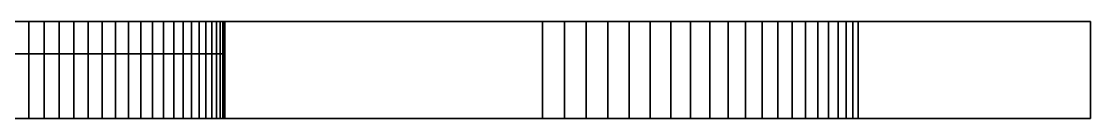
# Model space of a CAD drawing. Header units: metres. Extents: x -617.303 to -617.203, y 277.447 to 277.45.
# Drawn here: x -617.23606 to -617.20295, y 277.44716 to 277.45016 of the extents above; entities that cross this region are included whole.
import ezdxf

# ---------------------------------------------------------------- set-up
doc = ezdxf.new("R2010")
doc.units = ezdxf.units.M
doc.layers.add('Architektura obecně', color=7, linetype='Continuous', lineweight=25)

msp = doc.modelspace()

# ---------------------------------------------------------------- linework, layer by layer
at = {"layer": 'Architektura obecně', "color": 0, "linetype": 'Continuous', "lineweight": 25}
for points, invisible_edges in [([(-617.254923, 277.450159, 0.841048), (-617.202946, 277.450159, 0.845328), (-617.302946, 277.450159, 0.845328)], 13), ([(-617.219924, 277.450159, 0.803547), (-617.263694, 277.450159, 0.807584), (-617.285967, 277.450159, 0.803547)], 3), ([(-617.263223, 277.450159, 0.807551), (-617.263694, 277.450159, 0.807584), (-617.216586, 277.450159, 0.804121)], 14), ([(-617.216586, 277.450159, 0.804121), (-617.263694, 277.450159, 0.807584), (-617.217235, 277.450159, 0.803916)], 3), ([(-617.217235, 277.450159, 0.803916), (-617.263694, 277.450159, 0.807584), (-617.217897, 277.450159, 0.803755)], 3), ([(-617.217897, 277.450159, 0.803755), (-617.263694, 277.450159, 0.807584), (-617.218567, 277.450159, 0.80364)], 3), ([(-617.218567, 277.450159, 0.80364), (-617.263694, 277.450159, 0.807584), (-617.219244, 277.450159, 0.80357)], 3), ([(-617.219244, 277.450159, 0.80357), (-617.263694, 277.450159, 0.807584), (-617.219924, 277.450159, 0.803547)], 3), ([(-617.236301, 277.450159, 0.807551), (-617.263223, 277.450159, 0.807551), (-617.212186, 277.450159, 0.807213)], 15), ([(-617.212186, 277.450159, 0.807213), (-617.263223, 277.450159, 0.807551), (-617.212635, 277.450159, 0.806702)], 3), ([(-617.212635, 277.450159, 0.806702), (-617.263223, 277.450159, 0.807551), (-617.213117, 277.450159, 0.806222)], 3), ([(-617.213117, 277.450159, 0.806222), (-617.263223, 277.450159, 0.807551), (-617.213631, 277.450159, 0.805776)], 3), ([(-617.213631, 277.450159, 0.805776), (-617.263223, 277.450159, 0.807551), (-617.214174, 277.450159, 0.805366)], 3), ([(-617.214174, 277.450159, 0.805366), (-617.263223, 277.450159, 0.807551), (-617.214744, 277.450159, 0.804994)], 3), ([(-617.214744, 277.450159, 0.804994), (-617.263223, 277.450159, 0.807551), (-617.215338, 277.450159, 0.804661)], 3), ([(-617.215338, 277.450159, 0.804661), (-617.263223, 277.450159, 0.807551), (-617.215953, 277.450159, 0.80437)], 3), ([(-617.215953, 277.450159, 0.80437), (-617.263223, 277.450159, 0.807551), (-617.216586, 277.450159, 0.804121)], 3), ([(-617.254718, 277.450159, 0.841062), (-617.202946, 277.450159, 0.845328), (-617.254923, 277.450159, 0.841048)], 3), ([(-617.254513, 277.450159, 0.841062), (-617.202946, 277.450159, 0.845328), (-617.254718, 277.450159, 0.841062)], 3), ([(-617.254308, 277.450159, 0.841048), (-617.202946, 277.450159, 0.845328), (-617.254513, 277.450159, 0.841062)], 3), ([(-617.254308, 277.450159, 0.835202), (-617.254513, 277.450159, 0.835188), (-617.204477, 277.450159, 0.838125)], 14), ([(-617.204477, 277.450159, 0.838125), (-617.254513, 277.450159, 0.835188), (-617.251317, 277.450159, 0.834963)], 15), ([(-617.254105, 277.450159, 0.841019), (-617.202946, 277.450159, 0.845328), (-617.254308, 277.450159, 0.841048)], 3), ([(-617.254105, 277.450159, 0.835231), (-617.254308, 277.450159, 0.835202), (-617.204477, 277.450159, 0.838125)], 14), ([(-617.253904, 277.450159, 0.840976), (-617.202946, 277.450159, 0.845328), (-617.254105, 277.450159, 0.841019)], 3), ([(-617.253904, 277.450159, 0.835273), (-617.254105, 277.450159, 0.835231), (-617.204477, 277.450159, 0.838125)], 14), ([(-617.253707, 277.450159, 0.84092), (-617.202946, 277.450159, 0.845328), (-617.253904, 277.450159, 0.840976)], 3), ([(-617.253707, 277.450159, 0.83533), (-617.253904, 277.450159, 0.835273), (-617.204477, 277.450159, 0.838125)], 14), ([(-617.253514, 277.450159, 0.84085), (-617.202946, 277.450159, 0.845328), (-617.253707, 277.450159, 0.84092)], 3), ([(-617.253514, 277.450159, 0.8354), (-617.253707, 277.450159, 0.83533), (-617.204477, 277.450159, 0.838125)], 14), ([(-617.253327, 277.450159, 0.840766), (-617.202946, 277.450159, 0.845328), (-617.253514, 277.450159, 0.84085)], 3), ([(-617.253327, 277.450159, 0.835483), (-617.253514, 277.450159, 0.8354), (-617.204477, 277.450159, 0.838125)], 14), ([(-617.253146, 277.450159, 0.84067), (-617.202946, 277.450159, 0.845328), (-617.253327, 277.450159, 0.840766)], 3), ([(-617.253146, 277.450159, 0.83558), (-617.253327, 277.450159, 0.835483), (-617.204477, 277.450159, 0.838125)], 14), ([(-617.252972, 277.450159, 0.840561), (-617.202946, 277.450159, 0.845328), (-617.253146, 277.450159, 0.84067)], 3), ([(-617.252972, 277.450159, 0.835688), (-617.253146, 277.450159, 0.83558), (-617.204477, 277.450159, 0.838125)], 14), ([(-617.252806, 277.450159, 0.840441), (-617.202946, 277.450159, 0.845328), (-617.252972, 277.450159, 0.840561)], 3), ([(-617.252806, 277.450159, 0.835809), (-617.252972, 277.450159, 0.835688), (-617.204477, 277.450159, 0.838125)], 14), ([(-617.252649, 277.450159, 0.840309), (-617.202946, 277.450159, 0.845328), (-617.252806, 277.450159, 0.840441)], 3), ([(-617.252649, 277.450159, 0.835941), (-617.252806, 277.450159, 0.835809), (-617.204477, 277.450159, 0.838125)], 14), ([(-617.252501, 277.450159, 0.840166), (-617.202946, 277.450159, 0.845328), (-617.252649, 277.450159, 0.840309)], 3), ([(-617.252501, 277.450159, 0.836083), (-617.252649, 277.450159, 0.835941), (-617.204477, 277.450159, 0.838125)], 14), ([(-617.252364, 277.450159, 0.840014), (-617.202946, 277.450159, 0.845328), (-617.252501, 277.450159, 0.840166)], 3), ([(-617.252364, 277.450159, 0.836236), (-617.252501, 277.450159, 0.836083), (-617.204477, 277.450159, 0.838125)], 14), ([(-617.252238, 277.450159, 0.839852), (-617.202946, 277.450159, 0.845328), (-617.252364, 277.450159, 0.840014)], 3), ([(-617.252238, 277.450159, 0.836397), (-617.252364, 277.450159, 0.836236), (-617.204477, 277.450159, 0.838125)], 14), ([(-617.252123, 277.450159, 0.839682), (-617.202946, 277.450159, 0.845328), (-617.252238, 277.450159, 0.839852)], 3), ([(-617.252123, 277.450159, 0.836568), (-617.252238, 277.450159, 0.836397), (-617.204477, 277.450159, 0.838125)], 14), ([(-617.252021, 277.450159, 0.839505), (-617.202946, 277.450159, 0.845328), (-617.252123, 277.450159, 0.839682)], 3), ([(-617.252021, 277.450159, 0.836745), (-617.252123, 277.450159, 0.836568), (-617.204477, 277.450159, 0.838125)], 14), ([(-617.251931, 277.450159, 0.83932), (-617.202946, 277.450159, 0.845328), (-617.252021, 277.450159, 0.839505)], 2), ([(-617.251931, 277.450159, 0.83693), (-617.252021, 277.450159, 0.836745), (-617.204477, 277.450159, 0.838125)], 14), ([(-617.251854, 277.450159, 0.83913), (-617.202946, 277.450159, 0.845328), (-617.251931, 277.450159, 0.83932)], 1), ([(-617.251854, 277.450159, 0.83712), (-617.251931, 277.450159, 0.83693), (-617.204477, 277.450159, 0.838125)], 14), ([(-617.25179, 277.450159, 0.838935), (-617.202946, 277.450159, 0.845328), (-617.251854, 277.450159, 0.83913)], 3), ([(-617.25179, 277.450159, 0.837315), (-617.251854, 277.450159, 0.83712), (-617.204477, 277.450159, 0.838125)], 14), ([(-617.251741, 277.450159, 0.838736), (-617.202946, 277.450159, 0.845328), (-617.25179, 277.450159, 0.838935)], 3), ([(-617.251741, 277.450159, 0.837514), (-617.25179, 277.450159, 0.837315), (-617.204477, 277.450159, 0.838125)], 14), ([(-617.251705, 277.450159, 0.838534), (-617.202946, 277.450159, 0.845328), (-617.251741, 277.450159, 0.838736)], 3), ([(-617.251705, 277.450159, 0.837716), (-617.251741, 277.450159, 0.837514), (-617.204477, 277.450159, 0.838125)], 14), ([(-617.251684, 277.450159, 0.83833), (-617.202946, 277.450159, 0.845328), (-617.251705, 277.450159, 0.838534)], 3), ([(-617.251684, 277.450159, 0.83792), (-617.251705, 277.450159, 0.837716), (-617.204477, 277.450159, 0.838125)], 14), ([(-617.251677, 277.450159, 0.838125), (-617.204477, 277.450159, 0.838125), (-617.251684, 277.450159, 0.83833)], 3), ([(-617.204477, 277.450159, 0.838125), (-617.202946, 277.450159, 0.845328), (-617.251684, 277.450159, 0.83833)], 15), ([(-617.251677, 277.450159, 0.838125), (-617.251684, 277.450159, 0.83792), (-617.204477, 277.450159, 0.838125)], 14), ([(-617.243328, 277.450159, 0.827666), (-617.204477, 277.450159, 0.838125), (-617.251317, 277.450159, 0.834963)], 3), ([(-617.2067, 277.450159, 0.827666), (-617.204477, 277.450159, 0.838125), (-617.243328, 277.450159, 0.827666)], 14), ([(-617.2067, 277.450159, 0.827666), (-617.243328, 277.450159, 0.827666), (-617.209536, 277.450159, 0.814323)], 3), ([(-617.209536, 277.450159, 0.814323), (-617.243328, 277.450159, 0.827666), (-617.232366, 277.450159, 0.819662)], 15), ([(-617.232366, 277.450159, 0.819662), (-617.243328, 277.450159, 0.827666), (-617.232748, 277.450159, 0.81994)], 3), ([(-617.232748, 277.450159, 0.81994), (-617.243328, 277.450159, 0.827666), (-617.233149, 277.450159, 0.820191)], 3), ([(-617.233149, 277.450159, 0.820191), (-617.243328, 277.450159, 0.827666), (-617.233567, 277.450159, 0.820413)], 3), ([(-617.233567, 277.450159, 0.820413), (-617.243328, 277.450159, 0.827666), (-617.233999, 277.450159, 0.820605)], 3), ([(-617.233999, 277.450159, 0.820605), (-617.243328, 277.450159, 0.827666), (-617.234443, 277.450159, 0.820767)], 3), ([(-617.234443, 277.450159, 0.820767), (-617.243328, 277.450159, 0.827666), (-617.234898, 277.450159, 0.820897)], 3), ([(-617.234898, 277.450159, 0.820897), (-617.243328, 277.450159, 0.827666), (-617.235361, 277.450159, 0.820995)], 3), ([(-617.235361, 277.450159, 0.820995), (-617.243328, 277.450159, 0.827666), (-617.235829, 277.450159, 0.821061)], 3), ([(-617.235829, 277.450159, 0.821061), (-617.243328, 277.450159, 0.827666), (-617.236301, 277.450159, 0.821094)], 3), ([(-617.235829, 277.450159, 0.807584), (-617.236301, 277.450159, 0.807551), (-617.211062, 277.450159, 0.808914)], 14), ([(-617.211062, 277.450159, 0.808914), (-617.236301, 277.450159, 0.807551), (-617.211398, 277.450159, 0.808322)], 3), ([(-617.211398, 277.450159, 0.808322), (-617.236301, 277.450159, 0.807551), (-617.211773, 277.450159, 0.807754)], 3), ([(-617.211773, 277.450159, 0.807754), (-617.236301, 277.450159, 0.807551), (-617.212186, 277.450159, 0.807213)], 3), ([(-617.235361, 277.450159, 0.80765), (-617.235829, 277.450159, 0.807584), (-617.210307, 277.450159, 0.810808)], 14), ([(-617.210307, 277.450159, 0.810808), (-617.235829, 277.450159, 0.807584), (-617.210516, 277.450159, 0.81016)], 3), ([(-617.210516, 277.450159, 0.81016), (-617.235829, 277.450159, 0.807584), (-617.210768, 277.450159, 0.809528)], 3), ([(-617.210768, 277.450159, 0.809528), (-617.235829, 277.450159, 0.807584), (-617.211062, 277.450159, 0.808914)], 3), ([(-617.234898, 277.450159, 0.807748), (-617.235361, 277.450159, 0.80765), (-617.210143, 277.450159, 0.811468)], 14), ([(-617.210143, 277.450159, 0.811468), (-617.235361, 277.450159, 0.80765), (-617.210307, 277.450159, 0.810808)], 3), ([(-617.234443, 277.450159, 0.807879), (-617.234898, 277.450159, 0.807748), (-617.209536, 277.450159, 0.814323)], 14), ([(-617.209536, 277.450159, 0.814323), (-617.234898, 277.450159, 0.807748), (-617.210143, 277.450159, 0.811468)], 3), ([(-617.233999, 277.450159, 0.808041), (-617.234443, 277.450159, 0.807879), (-617.209536, 277.450159, 0.814323)], 14), ([(-617.233567, 277.450159, 0.808233), (-617.233999, 277.450159, 0.808041), (-617.209536, 277.450159, 0.814323)], 14), ([(-617.233149, 277.450159, 0.808455), (-617.233567, 277.450159, 0.808233), (-617.209536, 277.450159, 0.814323)], 14), ([(-617.232748, 277.450159, 0.808706), (-617.233149, 277.450159, 0.808455), (-617.209536, 277.450159, 0.814323)], 14), ([(-617.232366, 277.450159, 0.808984), (-617.232748, 277.450159, 0.808706), (-617.209536, 277.450159, 0.814323)], 14), ([(-617.232003, 277.450159, 0.819358), (-617.209536, 277.450159, 0.814323), (-617.232366, 277.450159, 0.819662)], 3), ([(-617.232003, 277.450159, 0.809288), (-617.232366, 277.450159, 0.808984), (-617.209536, 277.450159, 0.814323)], 14), ([(-617.231663, 277.450159, 0.819029), (-617.209536, 277.450159, 0.814323), (-617.232003, 277.450159, 0.819358)], 3), ([(-617.231663, 277.450159, 0.809616), (-617.232003, 277.450159, 0.809288), (-617.209536, 277.450159, 0.814323)], 14), ([(-617.231347, 277.450159, 0.818678), (-617.209536, 277.450159, 0.814323), (-617.231663, 277.450159, 0.819029)], 3), ([(-617.231347, 277.450159, 0.809968), (-617.231663, 277.450159, 0.809616), (-617.209536, 277.450159, 0.814323)], 14), ([(-617.231056, 277.450159, 0.818305), (-617.209536, 277.450159, 0.814323), (-617.231347, 277.450159, 0.818678)], 3), ([(-617.231056, 277.450159, 0.81034), (-617.231347, 277.450159, 0.809968), (-617.209536, 277.450159, 0.814323)], 14), ([(-617.230791, 277.450159, 0.817913), (-617.209536, 277.450159, 0.814323), (-617.231056, 277.450159, 0.818305)], 3), ([(-617.230791, 277.450159, 0.810732), (-617.231056, 277.450159, 0.81034), (-617.209536, 277.450159, 0.814323)], 14), ([(-617.230555, 277.450159, 0.817504), (-617.209536, 277.450159, 0.814323), (-617.230791, 277.450159, 0.817913)], 3), ([(-617.230555, 277.450159, 0.811142), (-617.230791, 277.450159, 0.810732), (-617.209536, 277.450159, 0.814323)], 14), ([(-617.230347, 277.450159, 0.817079), (-617.209536, 277.450159, 0.814323), (-617.230555, 277.450159, 0.817504)], 3), ([(-617.230347, 277.450159, 0.811567), (-617.230555, 277.450159, 0.811142), (-617.209536, 277.450159, 0.814323)], 14), ([(-617.23017, 277.450159, 0.81664), (-617.209536, 277.450159, 0.814323), (-617.230347, 277.450159, 0.817079)], 3), ([(-617.23017, 277.450159, 0.812005), (-617.230347, 277.450159, 0.811567), (-617.209536, 277.450159, 0.814323)], 14), ([(-617.230024, 277.450159, 0.81619), (-617.209536, 277.450159, 0.814323), (-617.23017, 277.450159, 0.81664)], 3), ([(-617.230024, 277.450159, 0.812455), (-617.23017, 277.450159, 0.812005), (-617.209536, 277.450159, 0.814323)], 14), ([(-617.22991, 277.450159, 0.815731), (-617.209536, 277.450159, 0.814323), (-617.230024, 277.450159, 0.81619)], 3), ([(-617.22991, 277.450159, 0.812914), (-617.230024, 277.450159, 0.812455), (-617.209536, 277.450159, 0.814323)], 14), ([(-617.229828, 277.450159, 0.815266), (-617.209536, 277.450159, 0.814323), (-617.22991, 277.450159, 0.815731)], 3), ([(-617.229828, 277.450159, 0.81338), (-617.22991, 277.450159, 0.812914), (-617.209536, 277.450159, 0.814323)], 14), ([(-617.229778, 277.450159, 0.814795), (-617.209536, 277.450159, 0.814323), (-617.229828, 277.450159, 0.815266)], 3), ([(-617.229778, 277.450159, 0.81385), (-617.229828, 277.450159, 0.81338), (-617.209536, 277.450159, 0.814323)], 14), ([(-617.229762, 277.450159, 0.814323), (-617.209536, 277.450159, 0.814323), (-617.229778, 277.450159, 0.814795)], 3), ([(-617.229762, 277.450159, 0.814323), (-617.229778, 277.450159, 0.81385), (-617.209536, 277.450159, 0.814323)], 14), ([(-617.236301, 277.447159, 0.807551), (-617.235829, 277.447159, 0.807584), (-617.287995, 277.447159, 0.803755)], 14), ([(-617.287995, 277.447159, 0.803755), (-617.235829, 277.447159, 0.807584), (-617.287324, 277.447159, 0.80364)], 3), ([(-617.287324, 277.447159, 0.80364), (-617.235829, 277.447159, 0.807584), (-617.286647, 277.447159, 0.80357)], 3), ([(-617.286647, 277.447159, 0.80357), (-617.235829, 277.447159, 0.807584), (-617.285967, 277.447159, 0.803547)], 3), ([(-617.285967, 277.447159, 0.803547), (-617.235829, 277.447159, 0.807584), (-617.219924, 277.447159, 0.803547)], 3), ([(-617.249114, 277.447159, 0.845328), (-617.229705, 277.447159, 0.845328), (-617.251317, 277.447159, 0.834963)], 14), ([(-617.251317, 277.447159, 0.834963), (-617.229705, 277.447159, 0.845328), (-617.243328, 277.447159, 0.827666)], 3), ([(-617.229705, 277.447159, 0.845328), (-617.242727, 277.447159, 0.817079), (-617.243328, 277.447159, 0.827666)], 15), ([(-617.24252, 277.447159, 0.817504), (-617.242727, 277.447159, 0.817079), (-617.229705, 277.447159, 0.845328)], 14), ([(-617.242283, 277.447159, 0.817913), (-617.24252, 277.447159, 0.817504), (-617.229705, 277.447159, 0.845328)], 14), ([(-617.242019, 277.447159, 0.818305), (-617.242283, 277.447159, 0.817913), (-617.229705, 277.447159, 0.845328)], 14), ([(-617.241728, 277.447159, 0.818678), (-617.242019, 277.447159, 0.818305), (-617.229705, 277.447159, 0.845328)], 14), ([(-617.241411, 277.447159, 0.819029), (-617.241728, 277.447159, 0.818678), (-617.229705, 277.447159, 0.845328)], 14), ([(-617.241071, 277.447159, 0.819358), (-617.241411, 277.447159, 0.819029), (-617.229705, 277.447159, 0.845328)], 14), ([(-617.240709, 277.447159, 0.819662), (-617.241071, 277.447159, 0.819358), (-617.229705, 277.447159, 0.845328)], 14), ([(-617.240326, 277.447159, 0.81994), (-617.240709, 277.447159, 0.819662), (-617.229705, 277.447159, 0.845328)], 14), ([(-617.239925, 277.447159, 0.820191), (-617.240326, 277.447159, 0.81994), (-617.229705, 277.447159, 0.845328)], 14), ([(-617.239507, 277.447159, 0.820413), (-617.239925, 277.447159, 0.820191), (-617.229705, 277.447159, 0.845328)], 14), ([(-617.239075, 277.447159, 0.820605), (-617.239507, 277.447159, 0.820413), (-617.229705, 277.447159, 0.845328)], 14), ([(-617.238631, 277.447159, 0.820767), (-617.239075, 277.447159, 0.820605), (-617.229705, 277.447159, 0.845328)], 14), ([(-617.238176, 277.447159, 0.820897), (-617.238631, 277.447159, 0.820767), (-617.229705, 277.447159, 0.845328)], 14), ([(-617.237714, 277.447159, 0.820995), (-617.238176, 277.447159, 0.820897), (-617.229705, 277.447159, 0.845328)], 14), ([(-617.237245, 277.447159, 0.821061), (-617.237714, 277.447159, 0.820995), (-617.229705, 277.447159, 0.845328)], 14), ([(-617.236774, 277.447159, 0.821094), (-617.237245, 277.447159, 0.821061), (-617.229705, 277.447159, 0.845328)], 14), ([(-617.236301, 277.447159, 0.821094), (-617.236774, 277.447159, 0.821094), (-617.229705, 277.447159, 0.845328)], 14), ([(-617.235829, 277.447159, 0.821061), (-617.236301, 277.447159, 0.821094), (-617.229705, 277.447159, 0.845328)], 14), ([(-617.235361, 277.447159, 0.820995), (-617.235829, 277.447159, 0.821061), (-617.229705, 277.447159, 0.845328)], 14), ([(-617.235829, 277.447159, 0.807584), (-617.235361, 277.447159, 0.80765), (-617.219924, 277.447159, 0.803547)], 14), ([(-617.234898, 277.447159, 0.820897), (-617.235361, 277.447159, 0.820995), (-617.229705, 277.447159, 0.845328)], 14), ([(-617.235361, 277.447159, 0.80765), (-617.234898, 277.447159, 0.807748), (-617.219924, 277.447159, 0.803547)], 14), ([(-617.234898, 277.447159, 0.820897), (-617.229705, 277.447159, 0.845328), (-617.234443, 277.447159, 0.820767)], 3), ([(-617.234898, 277.447159, 0.807748), (-617.234443, 277.447159, 0.807879), (-617.219924, 277.447159, 0.803547)], 14), ([(-617.229705, 277.447159, 0.845328), (-617.202946, 277.447159, 0.845328), (-617.234443, 277.447159, 0.820767)], 15), ([(-617.234443, 277.447159, 0.820767), (-617.202946, 277.447159, 0.845328), (-617.233999, 277.447159, 0.820605)], 3), ([(-617.234443, 277.447159, 0.807879), (-617.233999, 277.447159, 0.808041), (-617.219924, 277.447159, 0.803547)], 14), ([(-617.233999, 277.447159, 0.820605), (-617.202946, 277.447159, 0.845328), (-617.233567, 277.447159, 0.820413)], 3), ([(-617.233999, 277.447159, 0.808041), (-617.233567, 277.447159, 0.808233), (-617.219924, 277.447159, 0.803547)], 14), ([(-617.233567, 277.447159, 0.820413), (-617.202946, 277.447159, 0.845328), (-617.233149, 277.447159, 0.820191)], 3), ([(-617.233567, 277.447159, 0.808233), (-617.233149, 277.447159, 0.808455), (-617.219924, 277.447159, 0.803547)], 14), ([(-617.233149, 277.447159, 0.820191), (-617.202946, 277.447159, 0.845328), (-617.232748, 277.447159, 0.81994)], 3), ([(-617.233149, 277.447159, 0.808455), (-617.232748, 277.447159, 0.808706), (-617.219924, 277.447159, 0.803547)], 14), ([(-617.232748, 277.447159, 0.81994), (-617.202946, 277.447159, 0.845328), (-617.232366, 277.447159, 0.819662)], 1), ([(-617.232748, 277.447159, 0.808706), (-617.232366, 277.447159, 0.808984), (-617.219924, 277.447159, 0.803547)], 14), ([(-617.232366, 277.447159, 0.819662), (-617.202946, 277.447159, 0.845328), (-617.232003, 277.447159, 0.819358)], 2), ([(-617.232366, 277.447159, 0.808984), (-617.232003, 277.447159, 0.809288), (-617.219924, 277.447159, 0.803547)], 14), ([(-617.232003, 277.447159, 0.819358), (-617.202946, 277.447159, 0.845328), (-617.231663, 277.447159, 0.819029)], 3), ([(-617.232003, 277.447159, 0.809288), (-617.231663, 277.447159, 0.809616), (-617.219924, 277.447159, 0.803547)], 14), ([(-617.231663, 277.447159, 0.819029), (-617.202946, 277.447159, 0.845328), (-617.231347, 277.447159, 0.818678)], 3), ([(-617.231663, 277.447159, 0.809616), (-617.231347, 277.447159, 0.809968), (-617.219924, 277.447159, 0.803547)], 14), ([(-617.231347, 277.447159, 0.818678), (-617.202946, 277.447159, 0.845328), (-617.231056, 277.447159, 0.818305)], 3), ([(-617.231056, 277.447159, 0.81034), (-617.202946, 277.447159, 0.845328), (-617.231347, 277.447159, 0.809968)], 3), ([(-617.231347, 277.447159, 0.809968), (-617.202946, 277.447159, 0.845328), (-617.219924, 277.447159, 0.803547)], 15), ([(-617.231056, 277.447159, 0.818305), (-617.202946, 277.447159, 0.845328), (-617.230791, 277.447159, 0.817913)], 3), ([(-617.230791, 277.447159, 0.810732), (-617.202946, 277.447159, 0.845328), (-617.231056, 277.447159, 0.81034)], 3), ([(-617.230791, 277.447159, 0.817913), (-617.202946, 277.447159, 0.845328), (-617.230555, 277.447159, 0.817504)], 3), ([(-617.230555, 277.447159, 0.811142), (-617.202946, 277.447159, 0.845328), (-617.230791, 277.447159, 0.810732)], 3), ([(-617.230555, 277.447159, 0.817504), (-617.202946, 277.447159, 0.845328), (-617.230347, 277.447159, 0.817079)], 3), ([(-617.230347, 277.447159, 0.811567), (-617.202946, 277.447159, 0.845328), (-617.230555, 277.447159, 0.811142)], 3), ([(-617.230347, 277.447159, 0.817079), (-617.202946, 277.447159, 0.845328), (-617.23017, 277.447159, 0.81664)], 3), ([(-617.23017, 277.447159, 0.812005), (-617.202946, 277.447159, 0.845328), (-617.230347, 277.447159, 0.811567)], 3), ([(-617.23017, 277.447159, 0.81664), (-617.202946, 277.447159, 0.845328), (-617.230024, 277.447159, 0.81619)], 3), ([(-617.230024, 277.447159, 0.812455), (-617.202946, 277.447159, 0.845328), (-617.23017, 277.447159, 0.812005)], 3), ([(-617.230024, 277.447159, 0.81619), (-617.202946, 277.447159, 0.845328), (-617.22991, 277.447159, 0.815731)], 3), ([(-617.22991, 277.447159, 0.812914), (-617.202946, 277.447159, 0.845328), (-617.230024, 277.447159, 0.812455)], 3), ([(-617.22991, 277.447159, 0.815731), (-617.202946, 277.447159, 0.845328), (-617.229828, 277.447159, 0.815266)], 3), ([(-617.229828, 277.447159, 0.81338), (-617.202946, 277.447159, 0.845328), (-617.22991, 277.447159, 0.812914)], 3), ([(-617.229828, 277.447159, 0.815266), (-617.202946, 277.447159, 0.845328), (-617.229778, 277.447159, 0.814795)], 3), ([(-617.229778, 277.447159, 0.81385), (-617.202946, 277.447159, 0.845328), (-617.229828, 277.447159, 0.81338)], 3), ([(-617.229778, 277.447159, 0.814795), (-617.202946, 277.447159, 0.845328), (-617.229762, 277.447159, 0.814323)], 3), ([(-617.229762, 277.447159, 0.814323), (-617.202946, 277.447159, 0.845328), (-617.229778, 277.447159, 0.81385)], 3), ([(-617.219924, 277.447159, 0.803547), (-617.202946, 277.447159, 0.845328), (-617.219244, 277.447159, 0.80357)], 3), ([(-617.219244, 277.447159, 0.80357), (-617.202946, 277.447159, 0.845328), (-617.218567, 277.447159, 0.80364)], 3), ([(-617.218567, 277.447159, 0.80364), (-617.202946, 277.447159, 0.845328), (-617.217897, 277.447159, 0.803755)], 3), ([(-617.217897, 277.447159, 0.803755), (-617.202946, 277.447159, 0.845328), (-617.217235, 277.447159, 0.803916)], 3), ([(-617.217235, 277.447159, 0.803916), (-617.202946, 277.447159, 0.845328), (-617.216586, 277.447159, 0.804121)], 3), ([(-617.216586, 277.447159, 0.804121), (-617.202946, 277.447159, 0.845328), (-617.215953, 277.447159, 0.80437)], 3), ([(-617.215953, 277.447159, 0.80437), (-617.202946, 277.447159, 0.845328), (-617.215338, 277.447159, 0.804661)], 3), ([(-617.215338, 277.447159, 0.804661), (-617.202946, 277.447159, 0.845328), (-617.214744, 277.447159, 0.804994)], 3), ([(-617.214744, 277.447159, 0.804994), (-617.202946, 277.447159, 0.845328), (-617.214174, 277.447159, 0.805366)], 3), ([(-617.214174, 277.447159, 0.805366), (-617.202946, 277.447159, 0.845328), (-617.213631, 277.447159, 0.805776)], 3), ([(-617.213631, 277.447159, 0.805776), (-617.202946, 277.447159, 0.845328), (-617.213117, 277.447159, 0.806222)], 3), ([(-617.213117, 277.447159, 0.806222), (-617.202946, 277.447159, 0.845328), (-617.212635, 277.447159, 0.806702)], 3), ([(-617.212635, 277.447159, 0.806702), (-617.202946, 277.447159, 0.845328), (-617.212186, 277.447159, 0.807213)], 3), ([(-617.212186, 277.447159, 0.807213), (-617.202946, 277.447159, 0.845328), (-617.211773, 277.447159, 0.807754)], 3), ([(-617.211773, 277.447159, 0.807754), (-617.202946, 277.447159, 0.845328), (-617.211398, 277.447159, 0.808322)], 3), ([(-617.211398, 277.447159, 0.808322), (-617.202946, 277.447159, 0.845328), (-617.211062, 277.447159, 0.808914)], 3), ([(-617.211062, 277.447159, 0.808914), (-617.202946, 277.447159, 0.845328), (-617.210768, 277.447159, 0.809528)], 3), ([(-617.210768, 277.447159, 0.809528), (-617.202946, 277.447159, 0.845328), (-617.210516, 277.447159, 0.81016)], 3), ([(-617.210143, 277.447159, 0.811468), (-617.210307, 277.447159, 0.810808), (-617.210516, 277.447159, 0.81016)], 12), ([(-617.210516, 277.447159, 0.81016), (-617.202946, 277.447159, 0.845328), (-617.210143, 277.447159, 0.811468)], 13)]:
    msp.add_3dface(points, dxfattribs=dict(at, invisible_edges=invisible_edges))
for points in [[(-617.302946, 277.447159, 0.845328), (-617.302946, 277.450159, 0.845328), (-617.202946, 277.450159, 0.845328), (-617.202946, 277.447159, 0.845328)], [(-617.219924, 277.447159, 0.803547), (-617.219924, 277.450159, 0.803547), (-617.285967, 277.450159, 0.803547), (-617.285967, 277.447159, 0.803547)], [(-617.235829, 277.450159, 0.807584), (-617.235829, 277.449159, 0.807584), (-617.236301, 277.449159, 0.807551), (-617.236301, 277.450159, 0.807551)], [(-617.236301, 277.450159, 0.821094), (-617.236301, 277.449159, 0.821094), (-617.235829, 277.449159, 0.821061), (-617.235829, 277.450159, 0.821061)], [(-617.235361, 277.450159, 0.80765), (-617.235361, 277.449159, 0.80765), (-617.235829, 277.449159, 0.807584), (-617.235829, 277.450159, 0.807584)], [(-617.235829, 277.450159, 0.821061), (-617.235829, 277.449159, 0.821061), (-617.235361, 277.449159, 0.820995), (-617.235361, 277.450159, 0.820995)], [(-617.234898, 277.450159, 0.807748), (-617.234898, 277.449159, 0.807748), (-617.235361, 277.449159, 0.80765), (-617.235361, 277.450159, 0.80765)], [(-617.235361, 277.450159, 0.820995), (-617.235361, 277.449159, 0.820995), (-617.234898, 277.449159, 0.820897), (-617.234898, 277.450159, 0.820897)], [(-617.234443, 277.450159, 0.807879), (-617.234443, 277.449159, 0.807879), (-617.234898, 277.449159, 0.807748), (-617.234898, 277.450159, 0.807748)], [(-617.234898, 277.450159, 0.820897), (-617.234898, 277.449159, 0.820897), (-617.234443, 277.449159, 0.820767), (-617.234443, 277.450159, 0.820767)], [(-617.233999, 277.450159, 0.808041), (-617.233999, 277.449159, 0.808041), (-617.234443, 277.449159, 0.807879), (-617.234443, 277.450159, 0.807879)], [(-617.234443, 277.450159, 0.820767), (-617.234443, 277.449159, 0.820767), (-617.233999, 277.449159, 0.820605), (-617.233999, 277.450159, 0.820605)], [(-617.233567, 277.450159, 0.808233), (-617.233567, 277.449159, 0.808233), (-617.233999, 277.449159, 0.808041), (-617.233999, 277.450159, 0.808041)], [(-617.233999, 277.450159, 0.820605), (-617.233999, 277.449159, 0.820605), (-617.233567, 277.449159, 0.820413), (-617.233567, 277.450159, 0.820413)], [(-617.233149, 277.450159, 0.808455), (-617.233149, 277.449159, 0.808455), (-617.233567, 277.449159, 0.808233), (-617.233567, 277.450159, 0.808233)], [(-617.233567, 277.450159, 0.820413), (-617.233567, 277.449159, 0.820413), (-617.233149, 277.449159, 0.820191), (-617.233149, 277.450159, 0.820191)], [(-617.232748, 277.450159, 0.808706), (-617.232748, 277.449159, 0.808706), (-617.233149, 277.449159, 0.808455), (-617.233149, 277.450159, 0.808455)], [(-617.233149, 277.450159, 0.820191), (-617.233149, 277.449159, 0.820191), (-617.232748, 277.449159, 0.81994), (-617.232748, 277.450159, 0.81994)], [(-617.232366, 277.450159, 0.808984), (-617.232366, 277.449159, 0.808984), (-617.232748, 277.449159, 0.808706), (-617.232748, 277.450159, 0.808706)], [(-617.232748, 277.450159, 0.81994), (-617.232748, 277.449159, 0.81994), (-617.232366, 277.449159, 0.819662), (-617.232366, 277.450159, 0.819662)], [(-617.232003, 277.450159, 0.809288), (-617.232003, 277.449159, 0.809288), (-617.232366, 277.449159, 0.808984), (-617.232366, 277.450159, 0.808984)], [(-617.232366, 277.450159, 0.819662), (-617.232366, 277.449159, 0.819662), (-617.232003, 277.449159, 0.819358), (-617.232003, 277.450159, 0.819358)], [(-617.231663, 277.450159, 0.809616), (-617.231663, 277.449159, 0.809616), (-617.232003, 277.449159, 0.809288), (-617.232003, 277.450159, 0.809288)], [(-617.232003, 277.450159, 0.819358), (-617.232003, 277.449159, 0.819358), (-617.231663, 277.449159, 0.819029), (-617.231663, 277.450159, 0.819029)], [(-617.231347, 277.450159, 0.809968), (-617.231347, 277.449159, 0.809968), (-617.231663, 277.449159, 0.809616), (-617.231663, 277.450159, 0.809616)], [(-617.231663, 277.450159, 0.819029), (-617.231663, 277.449159, 0.819029), (-617.231347, 277.449159, 0.818678), (-617.231347, 277.450159, 0.818678)], [(-617.231056, 277.450159, 0.81034), (-617.231056, 277.449159, 0.81034), (-617.231347, 277.449159, 0.809968), (-617.231347, 277.450159, 0.809968)], [(-617.231347, 277.450159, 0.818678), (-617.231347, 277.449159, 0.818678), (-617.231056, 277.449159, 0.818305), (-617.231056, 277.450159, 0.818305)], [(-617.230791, 277.450159, 0.810732), (-617.230791, 277.449159, 0.810732), (-617.231056, 277.449159, 0.81034), (-617.231056, 277.450159, 0.81034)], [(-617.231056, 277.450159, 0.818305), (-617.231056, 277.449159, 0.818305), (-617.230791, 277.449159, 0.817913), (-617.230791, 277.450159, 0.817913)], [(-617.230555, 277.450159, 0.811142), (-617.230555, 277.449159, 0.811142), (-617.230791, 277.449159, 0.810732), (-617.230791, 277.450159, 0.810732)], [(-617.230791, 277.450159, 0.817913), (-617.230791, 277.449159, 0.817913), (-617.230555, 277.449159, 0.817504), (-617.230555, 277.450159, 0.817504)], [(-617.230347, 277.450159, 0.811567), (-617.230347, 277.449159, 0.811567), (-617.230555, 277.449159, 0.811142), (-617.230555, 277.450159, 0.811142)], [(-617.230555, 277.450159, 0.817504), (-617.230555, 277.449159, 0.817504), (-617.230347, 277.449159, 0.817079), (-617.230347, 277.450159, 0.817079)], [(-617.23017, 277.450159, 0.812005), (-617.23017, 277.449159, 0.812005), (-617.230347, 277.449159, 0.811567), (-617.230347, 277.450159, 0.811567)], [(-617.230347, 277.450159, 0.817079), (-617.230347, 277.449159, 0.817079), (-617.23017, 277.449159, 0.81664), (-617.23017, 277.450159, 0.81664)], [(-617.230024, 277.450159, 0.812455), (-617.230024, 277.449159, 0.812455), (-617.23017, 277.449159, 0.812005), (-617.23017, 277.450159, 0.812005)], [(-617.23017, 277.450159, 0.81664), (-617.23017, 277.449159, 0.81664), (-617.230024, 277.449159, 0.81619), (-617.230024, 277.450159, 0.81619)], [(-617.22991, 277.450159, 0.812914), (-617.22991, 277.449159, 0.812914), (-617.230024, 277.449159, 0.812455), (-617.230024, 277.450159, 0.812455)], [(-617.230024, 277.450159, 0.81619), (-617.230024, 277.449159, 0.81619), (-617.22991, 277.449159, 0.815731), (-617.22991, 277.450159, 0.815731)], [(-617.229828, 277.450159, 0.81338), (-617.229828, 277.449159, 0.81338), (-617.22991, 277.449159, 0.812914), (-617.22991, 277.450159, 0.812914)], [(-617.22991, 277.450159, 0.815731), (-617.22991, 277.449159, 0.815731), (-617.229828, 277.449159, 0.815266), (-617.229828, 277.450159, 0.815266)], [(-617.229778, 277.450159, 0.81385), (-617.229778, 277.449159, 0.81385), (-617.229828, 277.449159, 0.81338), (-617.229828, 277.450159, 0.81338)], [(-617.229828, 277.450159, 0.815266), (-617.229828, 277.449159, 0.815266), (-617.229778, 277.449159, 0.814795), (-617.229778, 277.450159, 0.814795)], [(-617.229762, 277.450159, 0.814323), (-617.229762, 277.449159, 0.814323), (-617.229778, 277.449159, 0.81385), (-617.229778, 277.450159, 0.81385)], [(-617.229778, 277.450159, 0.814795), (-617.229778, 277.449159, 0.814795), (-617.229762, 277.449159, 0.814323), (-617.229762, 277.450159, 0.814323)], [(-617.219244, 277.447159, 0.80357), (-617.219244, 277.450159, 0.80357), (-617.219924, 277.450159, 0.803547), (-617.219924, 277.447159, 0.803547)], [(-617.218567, 277.447159, 0.80364), (-617.218567, 277.450159, 0.80364), (-617.219244, 277.450159, 0.80357), (-617.219244, 277.447159, 0.80357)], [(-617.217897, 277.447159, 0.803755), (-617.217897, 277.450159, 0.803755), (-617.218567, 277.450159, 0.80364), (-617.218567, 277.447159, 0.80364)], [(-617.217235, 277.447159, 0.803916), (-617.217235, 277.450159, 0.803916), (-617.217897, 277.450159, 0.803755), (-617.217897, 277.447159, 0.803755)], [(-617.216586, 277.447159, 0.804121), (-617.216586, 277.450159, 0.804121), (-617.217235, 277.450159, 0.803916), (-617.217235, 277.447159, 0.803916)], [(-617.215953, 277.447159, 0.80437), (-617.215953, 277.450159, 0.80437), (-617.216586, 277.450159, 0.804121), (-617.216586, 277.447159, 0.804121)], [(-617.215338, 277.447159, 0.804661), (-617.215338, 277.450159, 0.804661), (-617.215953, 277.450159, 0.80437), (-617.215953, 277.447159, 0.80437)], [(-617.214744, 277.447159, 0.804994), (-617.214744, 277.450159, 0.804994), (-617.215338, 277.450159, 0.804661), (-617.215338, 277.447159, 0.804661)], [(-617.214174, 277.447159, 0.805366), (-617.214174, 277.450159, 0.805366), (-617.214744, 277.450159, 0.804994), (-617.214744, 277.447159, 0.804994)], [(-617.213631, 277.447159, 0.805776), (-617.213631, 277.450159, 0.805776), (-617.214174, 277.450159, 0.805366), (-617.214174, 277.447159, 0.805366)], [(-617.213117, 277.447159, 0.806222), (-617.213117, 277.450159, 0.806222), (-617.213631, 277.450159, 0.805776), (-617.213631, 277.447159, 0.805776)], [(-617.212635, 277.447159, 0.806702), (-617.212635, 277.450159, 0.806702), (-617.213117, 277.450159, 0.806222), (-617.213117, 277.447159, 0.806222)], [(-617.212186, 277.447159, 0.807213), (-617.212186, 277.450159, 0.807213), (-617.212635, 277.450159, 0.806702), (-617.212635, 277.447159, 0.806702)], [(-617.211773, 277.447159, 0.807754), (-617.211773, 277.450159, 0.807754), (-617.212186, 277.450159, 0.807213), (-617.212186, 277.447159, 0.807213)], [(-617.211398, 277.447159, 0.808322), (-617.211398, 277.450159, 0.808322), (-617.211773, 277.450159, 0.807754), (-617.211773, 277.447159, 0.807754)], [(-617.211062, 277.447159, 0.808914), (-617.211062, 277.450159, 0.808914), (-617.211398, 277.450159, 0.808322), (-617.211398, 277.447159, 0.808322)], [(-617.210768, 277.447159, 0.809528), (-617.210768, 277.450159, 0.809528), (-617.211062, 277.450159, 0.808914), (-617.211062, 277.447159, 0.808914)], [(-617.210516, 277.447159, 0.81016), (-617.210516, 277.450159, 0.81016), (-617.210768, 277.450159, 0.809528), (-617.210768, 277.447159, 0.809528)], [(-617.210307, 277.447159, 0.810808), (-617.210307, 277.450159, 0.810808), (-617.210516, 277.450159, 0.81016), (-617.210516, 277.447159, 0.81016)], [(-617.210143, 277.447159, 0.811468), (-617.210143, 277.450159, 0.811468), (-617.210307, 277.450159, 0.810808), (-617.210307, 277.447159, 0.810808)], [(-617.202946, 277.447159, 0.845328), (-617.202946, 277.450159, 0.845328), (-617.210143, 277.450159, 0.811468), (-617.210143, 277.447159, 0.811468)], [(-617.236301, 277.447159, 0.807551), (-617.236301, 277.449159, 0.807584), (-617.235829, 277.449159, 0.807617), (-617.235829, 277.447159, 0.807584)], [(-617.235829, 277.447159, 0.821061), (-617.235829, 277.449159, 0.821094), (-617.236301, 277.449159, 0.821127), (-617.236301, 277.447159, 0.821094)], [(-617.235829, 277.447159, 0.807584), (-617.235829, 277.449159, 0.807617), (-617.235361, 277.449159, 0.807683), (-617.235361, 277.447159, 0.80765)], [(-617.235361, 277.447159, 0.820995), (-617.235361, 277.449159, 0.821028), (-617.235829, 277.449159, 0.821094), (-617.235829, 277.447159, 0.821061)], [(-617.235361, 277.447159, 0.80765), (-617.235361, 277.449159, 0.807683), (-617.234898, 277.449159, 0.807781), (-617.234898, 277.447159, 0.807748)], [(-617.234898, 277.447159, 0.820897), (-617.234898, 277.449159, 0.82093), (-617.235361, 277.449159, 0.821028), (-617.235361, 277.447159, 0.820995)], [(-617.234898, 277.447159, 0.807748), (-617.234898, 277.449159, 0.807781), (-617.234443, 277.449159, 0.807912), (-617.234443, 277.447159, 0.807879)], [(-617.234443, 277.447159, 0.820767), (-617.234443, 277.449159, 0.8208), (-617.234898, 277.449159, 0.82093), (-617.234898, 277.447159, 0.820897)], [(-617.234443, 277.447159, 0.807879), (-617.234443, 277.449159, 0.807912), (-617.233999, 277.449159, 0.808074), (-617.233999, 277.447159, 0.808041)], [(-617.233999, 277.447159, 0.820605), (-617.233999, 277.449159, 0.820638), (-617.234443, 277.449159, 0.8208), (-617.234443, 277.447159, 0.820767)], [(-617.233999, 277.447159, 0.808041), (-617.233999, 277.449159, 0.808074), (-617.233567, 277.449159, 0.808266), (-617.233567, 277.447159, 0.808233)], [(-617.233567, 277.447159, 0.820413), (-617.233567, 277.449159, 0.820446), (-617.233999, 277.449159, 0.820638), (-617.233999, 277.447159, 0.820605)], [(-617.233567, 277.447159, 0.808233), (-617.233567, 277.449159, 0.808266), (-617.233149, 277.449159, 0.808488), (-617.233149, 277.447159, 0.808455)], [(-617.233149, 277.447159, 0.820191), (-617.233149, 277.449159, 0.820224), (-617.233567, 277.449159, 0.820446), (-617.233567, 277.447159, 0.820413)], [(-617.233149, 277.447159, 0.808455), (-617.233149, 277.449159, 0.808488), (-617.232748, 277.449159, 0.808739), (-617.232748, 277.447159, 0.808706)], [(-617.232748, 277.447159, 0.81994), (-617.232748, 277.449159, 0.819973), (-617.233149, 277.449159, 0.820224), (-617.233149, 277.447159, 0.820191)], [(-617.232748, 277.447159, 0.808706), (-617.232748, 277.449159, 0.808739), (-617.232366, 277.449159, 0.809017), (-617.232366, 277.447159, 0.808984)], [(-617.232366, 277.447159, 0.819662), (-617.232366, 277.449159, 0.819695), (-617.232748, 277.449159, 0.819973), (-617.232748, 277.447159, 0.81994)], [(-617.232366, 277.447159, 0.808984), (-617.232366, 277.449159, 0.809017), (-617.232003, 277.449159, 0.809321), (-617.232003, 277.447159, 0.809288)], [(-617.232003, 277.447159, 0.819358), (-617.232003, 277.449159, 0.819391), (-617.232366, 277.449159, 0.819695), (-617.232366, 277.447159, 0.819662)], [(-617.232003, 277.447159, 0.809288), (-617.232003, 277.449159, 0.809321), (-617.231663, 277.449159, 0.809649), (-617.231663, 277.447159, 0.809616)], [(-617.231663, 277.447159, 0.819029), (-617.231663, 277.449159, 0.819062), (-617.232003, 277.449159, 0.819391), (-617.232003, 277.447159, 0.819358)], [(-617.231663, 277.447159, 0.809616), (-617.231663, 277.449159, 0.809649), (-617.231347, 277.449159, 0.810001), (-617.231347, 277.447159, 0.809968)], [(-617.231347, 277.447159, 0.818678), (-617.231347, 277.449159, 0.818711), (-617.231663, 277.449159, 0.819062), (-617.231663, 277.447159, 0.819029)], [(-617.231347, 277.447159, 0.809968), (-617.231347, 277.449159, 0.810001), (-617.231056, 277.449159, 0.810373), (-617.231056, 277.447159, 0.81034)], [(-617.231056, 277.447159, 0.818305), (-617.231056, 277.449159, 0.818338), (-617.231347, 277.449159, 0.818711), (-617.231347, 277.447159, 0.818678)], [(-617.231056, 277.447159, 0.81034), (-617.231056, 277.449159, 0.810373), (-617.230791, 277.449159, 0.810765), (-617.230791, 277.447159, 0.810732)], [(-617.230791, 277.447159, 0.817913), (-617.230791, 277.449159, 0.817946), (-617.231056, 277.449159, 0.818338), (-617.231056, 277.447159, 0.818305)], [(-617.230791, 277.447159, 0.810732), (-617.230791, 277.449159, 0.810765), (-617.230555, 277.449159, 0.811175), (-617.230555, 277.447159, 0.811142)], [(-617.230555, 277.447159, 0.817504), (-617.230555, 277.449159, 0.817537), (-617.230791, 277.449159, 0.817946), (-617.230791, 277.447159, 0.817913)], [(-617.230555, 277.447159, 0.811142), (-617.230555, 277.449159, 0.811175), (-617.230347, 277.449159, 0.8116), (-617.230347, 277.447159, 0.811567)], [(-617.230347, 277.447159, 0.817079), (-617.230347, 277.449159, 0.817112), (-617.230555, 277.449159, 0.817537), (-617.230555, 277.447159, 0.817504)], [(-617.230347, 277.447159, 0.811567), (-617.230347, 277.449159, 0.8116), (-617.23017, 277.449159, 0.812038), (-617.23017, 277.447159, 0.812005)], [(-617.23017, 277.447159, 0.81664), (-617.23017, 277.449159, 0.816673), (-617.230347, 277.449159, 0.817112), (-617.230347, 277.447159, 0.817079)], [(-617.23017, 277.447159, 0.812005), (-617.23017, 277.449159, 0.812038), (-617.230024, 277.449159, 0.812488), (-617.230024, 277.447159, 0.812455)], [(-617.230024, 277.447159, 0.81619), (-617.230024, 277.449159, 0.816223), (-617.23017, 277.449159, 0.816673), (-617.23017, 277.447159, 0.81664)], [(-617.230024, 277.447159, 0.812455), (-617.230024, 277.449159, 0.812488), (-617.22991, 277.449159, 0.812947), (-617.22991, 277.447159, 0.812914)], [(-617.22991, 277.447159, 0.815731), (-617.22991, 277.449159, 0.815764), (-617.230024, 277.449159, 0.816223), (-617.230024, 277.447159, 0.81619)], [(-617.22991, 277.447159, 0.812914), (-617.22991, 277.449159, 0.812947), (-617.229828, 277.449159, 0.813413), (-617.229828, 277.447159, 0.81338)], [(-617.229828, 277.447159, 0.815266), (-617.229828, 277.449159, 0.815299), (-617.22991, 277.449159, 0.815764), (-617.22991, 277.447159, 0.815731)], [(-617.229828, 277.447159, 0.81338), (-617.229828, 277.449159, 0.813413), (-617.229778, 277.449159, 0.813883), (-617.229778, 277.447159, 0.81385)], [(-617.229778, 277.447159, 0.814795), (-617.229778, 277.449159, 0.814828), (-617.229828, 277.449159, 0.815299), (-617.229828, 277.447159, 0.815266)], [(-617.229778, 277.447159, 0.81385), (-617.229778, 277.449159, 0.813883), (-617.229762, 277.449159, 0.814356), (-617.229762, 277.447159, 0.814323)], [(-617.229762, 277.447159, 0.814323), (-617.229762, 277.449159, 0.814356), (-617.229778, 277.449159, 0.814828), (-617.229778, 277.447159, 0.814795)]]:
    msp.add_3dface(points, dxfattribs=at)

doc.saveas('drawing.dxf')
